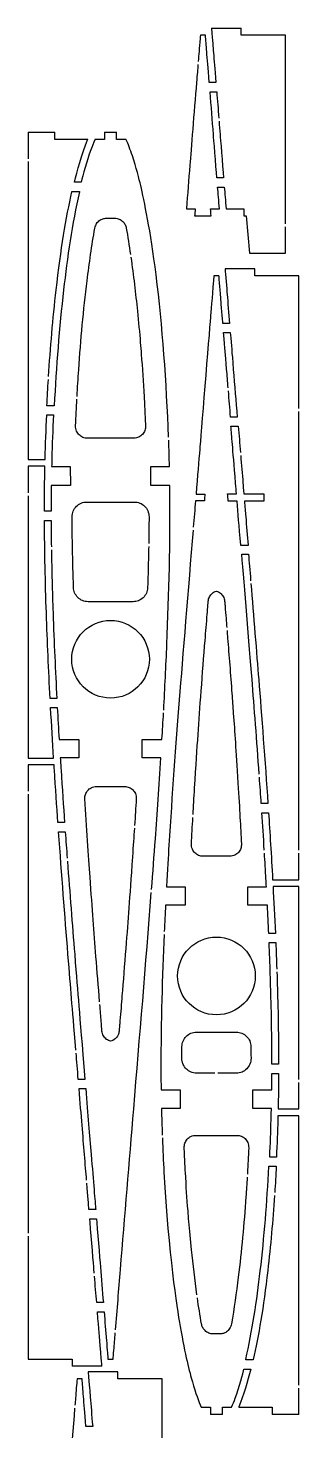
# Model space of a CAD drawing. Header units: millimetres. Extents: x 4 to 96, y -1182 to -9.
# Drawn here: x 3.9 to 96.1, y -485.5 to -9.2 of the extents above; entities that cross this region are included whole.
import ezdxf

# ---------------------------------------------------------------- set-up
doc = ezdxf.new("R2010")
doc.units = ezdxf.units.MM
doc.layers.get('0').update_dxf_attribs({"linetype": 'CONTINUOUS'})

msp = doc.modelspace()

# ---------------------------------------------------------------- linework, layer by layer
for p, q in [((66.32, -9.19), (76.45, -9.19)), ((76.45, -11.57), (76.45, -9.19)), ((64.24, -11.57), (62.53, -11.57)), ((91.45, -11.57), (76.45, -11.57)), ((91.45, -75.66), (91.45, -11.57)), ((67.84, -27.69), (65.57, -27.69)), ((65.82, -30.81), (68.09, -30.81)), ((3.94, -44.54), (13.06, -44.54)), ((3.94, -44.54), (3.94, -53.54)), ((13.06, -47.05), (13.06, -44.54)), ((24.24, -47.05), (13.06, -47.05)), ((29.94, -47.05), (26.7, -47.05)), ((29.94, -44.54), (34.06, -44.54)), ((29.94, -44.54), (29.94, -47.05)), ((34.06, -47.05), (34.06, -44.54)), ((37.3, -47.05), (34.06, -47.05)), ((3.94, -54.54), (3.94, -155.63)), ((22.02, -61.55), (19.7, -61.55)), ((70.42, -60.03), (68.16, -60.03)), ((18.86, -64.69), (21.41, -64.69)), ((68.41, -63.15), (70.67, -63.15)), ((57.77, -70.57), (60.78, -70.57)), ((66, -70.57), (69.01, -70.57)), ((71.27, -70.57), (77.33, -70.57)), ((77.33, -70.57), (77.33, -72.96)), ((30.53, -73.75), (33.47, -73.75)), ((60.59, -72.96), (66.19, -72.96)), ((77.33, -72.96), (78.16, -72.96)), ((78.16, -72.96), (79.2, -85.66)), ((91.45, -85.66), (91.45, -76.66)), ((79.2, -85.66), (91.45, -85.66)), ((68.86, -93.34), (67.14, -93.34)), ((81.06, -90.96), (70.93, -90.96)), ((81.06, -93.34), (81.06, -90.96)), ((96.06, -93.34), (81.06, -93.34)), ((96.06, -138.35), (96.06, -93.34)), ((72.46, -109.46), (70.19, -109.46)), ((70.45, -112.58), (72.72, -112.58)), ((12.85, -137.48), (10.34, -137.48)), ((10.31, -140.56), (12.58, -140.56)), ((75.07, -141.31), (72.8, -141.31)), ((96.06, -288.35), (96.06, -139.35)), ((72.93, -144.31), (75.43, -144.31)), ((39.94, -148.44), (24.06, -148.44)), ((3.94, -155.63), (9.76, -155.63)), ((9.7, -157.95), (3.94, -157.95)), ((3.94, -157.95), (3.94, -166.95)), ((11.97, -158.07), (18.32, -158.07)), ((18.32, -158.07), (18.34, -164.46)), ((45.66, -164.46), (45.68, -158.07)), ((45.68, -158.07), (52.03, -158.07)), ((18.34, -164.46), (11.85, -164.46)), ((52.15, -164.46), (45.66, -164.46)), ((3.94, -167.95), (3.94, -257.06)), ((23.85, -170.1), (40.15, -170.1)), ((63.89, -169.69), (60.88, -169.69)), ((61.06, -167.43), (64.07, -167.43)), ((71.8, -167.31), (74.81, -167.31)), ((75.01, -169.81), (72, -169.81)), ((77.32, -167.31), (84.06, -167.31)), ((84.06, -169.81), (77.52, -169.81)), ((84.06, -167.31), (84.06, -169.81)), ((11.79, -173.16), (9.53, -173.16)), ((9.54, -176.33), (11.8, -176.33)), ((78.76, -184.84), (76.25, -184.84)), ((76.62, -187.84), (78.89, -187.84)), ((39.66, -203.95), (24.34, -203.95)), ((13.73, -236.79), (11.46, -236.79)), ((11.63, -239.91), (13.9, -239.91)), ((14.51, -250.71), (21.25, -250.71)), ((21.25, -250.71), (21.25, -256.94)), ((42.75, -256.94), (42.75, -250.71)), ((42.75, -250.71), (49.49, -250.71)), ((3.94, -257.06), (12.64, -257.06)), ((21.25, -256.94), (14.9, -256.94)), ((49.1, -256.94), (42.75, -256.94)), ((12.78, -259.33), (3.94, -259.33)), ((3.94, -259.33), (3.94, -268.33)), ((27.19, -266.71), (36.81, -266.71)), ((3.94, -269.33), (3.94, -418.33)), ((85.51, -272.48), (83.24, -272.48)), ((83.45, -275.6), (85.72, -275.6)), ((16.37, -278.91), (14.1, -278.91)), ((14.33, -282.03), (16.6, -282.03)), ((72.56, -290.37), (63.44, -290.37)), ((96.06, -298.35), (96.06, -289.35)), ((87.11, -298.35), (96.06, -298.35)), ((51.03, -300.74), (57.38, -300.74)), ((57.38, -300.74), (57.38, -306.97)), ((78.62, -306.97), (78.62, -300.74)), ((78.62, -300.74), (84.97, -300.74)), ((96.06, -300.62), (87.24, -300.62)), ((96.06, -366.15), (96.06, -300.62)), ((57.38, -306.97), (50.69, -306.97)), ((85.31, -306.97), (78.62, -306.97)), ((88.03, -316.55), (85.76, -316.55)), ((85.9, -319.67), (88.17, -319.67)), ((61.22, -350.1), (74.78, -350.1)), ((89.14, -360.92), (86.88, -360.92)), ((23.3, -366.16), (21.03, -366.16)), ((67.5, -364.03), (61.18, -364.03)), ((74.82, -364.03), (68.5, -364.03)), ((86.87, -364.1), (89.14, -364.1)), ((21.29, -369.28), (23.56, -369.28)), ((49.18, -369.64), (55.68, -369.64)), ((55.68, -369.64), (55.66, -376.03)), ((80.34, -376.03), (80.32, -369.64)), ((80.32, -369.64), (86.82, -369.64)), ((96.06, -376.15), (96.06, -367.15)), ((55.66, -376.03), (49.3, -376.03)), ((86.7, -376.03), (80.34, -376.03)), ((88.96, -376.15), (96.06, -376.15)), ((96.06, -378.47), (88.9, -378.47)), ((96.06, -469.95), (96.06, -378.47)), ((60.98, -385.14), (75.02, -385.14)), ((88.38, -392.52), (86.11, -392.52)), ((85.83, -395.6), (88.34, -395.6)), ((26.94, -410.31), (24.67, -410.31)), ((24.93, -413.43), (27.19, -413.43)), ((3.94, -419.33), (3.94, -461.17)), ((29.55, -441.93), (27.28, -441.93)), ((27.54, -445.05), (29.8, -445.05)), ((69.21, -452.56), (66.79, -452.56)), ((3.94, -461.17), (18.94, -461.17)), ((18.94, -461.17), (18.94, -463.55)), ((31.14, -461.17), (32.86, -461.17)), ((80.52, -461.33), (77.97, -461.33)), ((29.07, -463.55), (18.94, -463.55)), ((34.51, -465.44), (24.4, -465.44)), ((34.51, -467.82), (34.51, -465.44)), ((77.34, -464.47), (79.66, -464.47)), ((22.31, -467.82), (20.61, -467.82)), ((49.51, -467.82), (34.51, -467.82)), ((49.51, -516.06), (49.51, -467.82)), ((96.06, -479.95), (96.06, -470.95)), ((62.86, -477.44), (65.94, -477.44)), ((65.94, -477.44), (65.94, -479.95)), ((70.06, -479.95), (65.94, -479.95)), ((70.06, -479.95), (70.06, -477.44)), ((70.06, -477.44), (73.14, -477.44)), ((75.59, -477.44), (86.94, -477.44)), ((86.94, -477.44), (86.94, -479.95)), ((96.06, -479.95), (86.94, -479.95)), ((25.92, -483.94), (23.63, -483.94))]:
    msp.add_line(p, q)
for centre in [(32, -223.49), (68, -331.02)]:
    msp.add_circle(centre, 13.19)
for points, knots in [([(66.32, -9.19), (66.33, -9.21), (66.33, -9.23), (66.33, -9.25), (66.71, -14.08), (66.81, -15.35), (67, -17.63), (67.22, -20.29), (67.42, -22.67), (67.84, -27.69)], [0.044581, 0.044581, 0.044581, 0.044581, 0.051405, 0.051405, 0.051405, 1.578984, 1.578984, 1.578984, 3.367503, 3.367503, 3.367503, 3.367503]), ([(62.53, -11.57), (62.53, -11.58), (62.53, -11.6), (62.53, -11.62), (62.5, -11.95), (62.47, -12.32), (62.44, -12.74), (62.15, -16.32), (62, -18.17), (61.8, -20.54)], [0.2752055, 0.2752055, 0.2752055, 0.2752055, 0.2793959, 0.2793959, 0.2793959, 0.3549019, 0.3549019, 0.3549019, 0.9991823, 0.9991823, 0.9991823, 0.9991823]), ([(65.57, -27.69), (65.12, -22.28), (64.92, -19.86), (64.7, -17.23), (64.52, -15.1), (64.37, -13.19), (64.25, -11.62), (64.25, -11.6), (64.25, -11.58), (64.24, -11.57)], [0.01814, 0.01814, 0.01814, 0.01814, 1.664461, 1.664461, 1.664461, 2.991904, 2.991904, 2.991904, 3.007513, 3.007513, 3.007513, 3.007513]), ([(61.72, -21.53), (61.59, -23.09), (61.44, -24.95), (61.22, -27.62), (60.38, -37.85), (59.39, -50.29), (58.96, -55.76), (58.57, -60.68), (58.17, -65.59), (57.77, -70.51), (57.77, -70.53), (57.77, -70.55), (57.77, -70.57)], [1.086541, 1.086541, 1.086541, 1.086541, 1.480188, 1.480188, 1.480188, 2.986004, 2.986004, 2.986004, 4.338581, 4.338581, 4.338581, 4.34453, 4.34453, 4.34453, 4.34453]), ([(68.16, -60.03), (67.83, -55.95), (67.06, -46.31), (66.99, -45.34), (66.6, -40.49), (66.22, -35.65), (65.82, -30.81)], [0.036726, 0.036726, 0.036726, 0.036726, 1.147727, 1.147727, 1.147727, 6.681257, 6.681257, 6.681257, 6.681257]), ([(68.89, -40.77), (69.01, -42.24), (69.13, -43.76), (69.25, -45.35), (69.33, -46.33), (70.08, -55.71), (70.42, -60.03)], [1.0263051, 1.0263051, 1.0263051, 1.0263051, 1.4275816, 1.4275816, 1.4275816, 1.6734334, 1.6734334, 1.6734334, 1.6734334]), ([(19.7, -61.55), (20.6, -57.87), (22.19, -52), (24.2, -47.13), (24.22, -47.1), (24.23, -47.08), (24.24, -47.05)], [0.010472, 0.010472, 0.010472, 0.010472, 1.133527, 1.133527, 1.133527, 1.139907, 1.139907, 1.139907, 1.139907]), ([(26.7, -47.05), (26.7, -47.06), (26.69, -47.07), (26.69, -47.08), (26.17, -48.23), (25.71, -49.4), (25.28, -50.57), (23.87, -54.37), (22.64, -59.07), (22.02, -61.55)], [0.333573, 0.333573, 0.333573, 0.333573, 0.337432, 0.337432, 0.337432, 0.712121, 0.712121, 0.712121, 1.927959, 1.927959, 1.927959, 1.927959]), ([(51.72, -148.07), (51.03, -129.7), (49.63, -110.04), (47.48, -93.01), (45.56, -77.78), (43.47, -67.82), (42.25, -62.69), (41.72, -60.45), (40.7, -56.46), (39.43, -52.6), (38.69, -50.35), (37.98, -48.54), (37.31, -47.08), (37.31, -47.07), (37.3, -47.06), (37.3, -47.05)], [21.424489, 21.424489, 21.424489, 21.424489, 24.817825, 24.817825, 24.817825, 27.851089, 27.851089, 27.851089, 29.175195, 29.175195, 29.175195, 29.945791, 29.945791, 29.945791, 29.952007, 29.952007, 29.952007, 29.952007]), ([(10.92, -127.5), (11.55, -117.81), (12.39, -107.94), (13.51, -98.12), (15.1, -84.17), (16.88, -73.64), (18.85, -64.74), (18.85, -64.72), (18.85, -64.71), (18.86, -64.69)], [1.009984, 1.009984, 1.009984, 1.009984, 3.869784, 3.869784, 3.869784, 7.931983, 7.931983, 7.931983, 7.939142, 7.939142, 7.939142, 7.939142]), ([(21.41, -64.69), (21.4, -64.72), (21.4, -64.74), (21.39, -64.76), (18.98, -75.6), (17.27, -87.22), (16.03, -98.06), (14.58, -110.74), (13.53, -124.33), (12.85, -137.43), (12.85, -137.44), (12.85, -137.46), (12.85, -137.48)], [-0.005286, -0.005286, -0.005286, -0.005286, 0.002197, 0.002197, 0.002197, 3.33219, 3.33219, 3.33219, 7.227173, 7.227173, 7.227173, 7.232818, 7.232818, 7.232818, 7.232818]), ([(69.01, -70.57), (69.01, -70.55), (69, -70.53), (69, -70.51), (68.79, -67.84), (68.58, -65.25), (68.41, -63.15)], [0.3301138, 0.3301138, 0.3301138, 0.3301138, 0.3311435, 0.3311435, 0.3311435, 0.4584243, 0.4584243, 0.4584243, 0.4584243]), ([(70.67, -63.15), (70.84, -65.22), (71.05, -67.82), (71.27, -70.52), (71.27, -70.54), (71.27, -70.56), (71.27, -70.57)], [0.1322326, 0.1322326, 0.1322326, 0.1322326, 0.6741197, 0.6741197, 0.6741197, 0.6778145, 0.6778145, 0.6778145, 0.6778145]), ([(60.78, -70.57), (60.71, -71.41), (60.65, -72.18), (60.6, -72.83), (60.59, -72.85), (60.59, -72.87), (60.59, -72.89), (60.59, -72.91), (60.59, -72.93), (60.59, -72.96)], [0.8986334, 0.8986334, 0.8986334, 0.8986334, 1.1232388, 1.1232388, 1.1232388, 1.1302532, 1.1302532, 1.1302532, 1.1377031, 1.1377031, 1.1377031, 1.1377031]), ([(66.19, -72.96), (66.19, -72.93), (66.19, -72.91), (66.19, -72.89), (66.18, -72.87), (66.18, -72.85), (66.18, -72.83), (66.13, -72.18), (66.07, -71.41), (66, -70.57)], [1.1070936, 1.1070936, 1.1070936, 1.1070936, 1.1116361, 1.1116361, 1.1116361, 1.115913, 1.115913, 1.115913, 1.252863, 1.252863, 1.252863, 1.252863]), ([(26.66, -77.13), (26.76, -76.58), (26.96, -76.06), (27.26, -75.59), (27.54, -75.13), (27.92, -74.74), (28.36, -74.44), (28.67, -74.22), (29.02, -74.04), (29.4, -73.93), (29.76, -73.81), (30.15, -73.75), (30.53, -73.75)], [0, 0, 0, 0, 0.1696435, 0.1696435, 0.1696435, 0.3326505, 0.3326505, 0.3326505, 0.4512866, 0.4512866, 0.4512866, 0.5690993, 0.5690993, 0.5690993, 0.5690993]), ([(33.47, -73.75), (33.96, -73.75), (34.44, -73.85), (34.9, -74.03), (35.36, -74.22), (35.79, -74.5), (36.15, -74.85), (36.46, -75.15), (36.72, -75.51), (36.92, -75.89), (37.12, -76.28), (37.26, -76.7), (37.34, -77.13)], [0, 0, 0, 0, 0.149589, 0.149589, 0.149589, 0.3026023, 0.3026023, 0.3026023, 0.4346368, 0.4346368, 0.4346368, 0.5681653, 0.5681653, 0.5681653, 0.5681653]), ([(20.61, -134.23), (20.78, -131.21), (20.96, -128.27), (21.17, -125.22), (21.88, -114.98), (22.8, -104.89), (24.03, -94.98), (24.76, -89.08), (25.63, -83.01), (26.66, -77.13)], [1.539853, 1.539853, 1.539853, 1.539853, 2.573639, 2.573639, 2.573639, 6.038333, 6.038333, 6.038333, 8.098201, 8.098201, 8.098201, 8.098201]), ([(38.91, -87.01), (39.78, -93.12), (40.52, -99.31), (41.13, -105.3), (41.5, -108.89), (41.85, -112.69), (42.12, -115.99), (42.24, -117.34), (42.34, -118.64), (42.44, -119.96), (42.8, -124.63), (43.12, -129.27), (43.4, -134.37), (43.52, -136.42), (43.64, -138.81), (43.75, -141.19), (43.8, -142.19), (43.84, -143.21), (43.88, -144.21)], [1.316529, 1.316529, 1.316529, 1.316529, 3.094838, 3.094838, 3.094838, 4.159263, 4.159263, 4.159263, 4.594308, 4.594308, 4.594308, 6.130037, 6.130037, 6.130037, 6.749042, 6.749042, 6.749042, 7.008998, 7.008998, 7.008998, 7.008998]), ([(67.14, -93.34), (67.14, -93.36), (67.14, -93.38), (67.13, -93.4), (67.08, -94.02), (67.02, -94.77), (66.94, -95.83), (66.64, -99.41), (66.05, -106.62), (65.98, -107.39), (65.5, -113.18), (62.56, -149.16), (62.32, -152.14), (62, -156.06), (61.57, -161.32), (61.07, -167.37), (61.07, -167.39), (61.06, -167.41), (61.06, -167.43)], [0.351444, 0.351444, 0.351444, 0.351444, 0.357981, 0.357981, 0.357981, 0.579312, 0.579312, 0.579312, 1.326927, 1.326927, 1.326927, 6.948461, 6.948461, 6.948461, 14.334254, 14.334254, 14.334254, 14.360675, 14.360675, 14.360675, 14.360675]), ([(70.19, -109.46), (70.04, -107.62), (69.93, -106.38), (69.77, -104.46), (69.32, -99.02), (69.13, -96.67), (68.87, -93.4), (68.86, -93.38), (68.86, -93.36), (68.86, -93.34)], [0.037518, 0.037518, 0.037518, 0.037518, 0.619207, 0.619207, 0.619207, 2.269477, 2.269477, 2.269477, 2.27876, 2.27876, 2.27876, 2.27876]), ([(70.93, -90.96), (70.94, -90.98), (70.94, -91.01), (70.94, -91.03), (71.07, -92.66), (71.49, -97.75), (71.64, -99.65), (71.86, -102.24), (72.19, -106.23), (72.46, -109.46)], [0.0129512, 0.0129512, 0.0129512, 0.0129512, 0.0140524, 0.0140524, 0.0140524, 0.0972361, 0.0972361, 0.0972361, 0.2104295, 0.2104295, 0.2104295, 0.2104295]), ([(71.99, -131.35), (71.82, -129.25), (71.64, -127.15), (71.47, -125.05), (70.99, -119.16), (70.98, -118.95), (70.45, -112.58)], [1.089913, 1.089913, 1.089913, 1.089913, 1.721409, 1.721409, 1.721409, 3.494067, 3.494067, 3.494067, 3.494067]), ([(72.72, -112.58), (73.16, -117.92), (73.18, -118.21), (73.74, -125.11), (74.19, -130.51), (74.63, -135.91), (75.07, -141.31)], [0.030292, 0.030292, 0.030292, 0.030292, 1.69477, 1.69477, 1.69477, 2.999859, 2.999859, 2.999859, 2.999859]), ([(10.34, -137.48), (10.34, -137.46), (10.34, -137.44), (10.35, -137.42), (10.5, -134.47), (10.67, -131.49), (10.86, -128.5)], [0.0196502, 0.0196502, 0.0196502, 0.0196502, 0.0259617, 0.0259617, 0.0259617, 0.911688, 0.911688, 0.911688, 0.911688]), ([(9.76, -155.63), (9.76, -155.61), (9.76, -155.59), (9.76, -155.57), (9.77, -155.45), (9.77, -155.33), (9.77, -155.21), (9.9, -150.77), (10.08, -145.55), (10.31, -140.56)], [1.895228, 1.895228, 1.895228, 1.895228, 1.900975, 1.900975, 1.900975, 1.935951, 1.935951, 1.935951, 3.240968, 3.240968, 3.240968, 3.240968]), ([(12.58, -140.56), (12.34, -145.59), (12.17, -150.75), (12.04, -155.17), (12.04, -155.31), (12.04, -155.44), (12.03, -155.57)], [0.031518, 0.031518, 0.031518, 0.031518, 1.539501, 1.539501, 1.539501, 1.584075, 1.584075, 1.584075, 1.584075]), ([(24.06, -148.44), (23.56, -148.44), (23.07, -148.35), (22.6, -148.16), (22.13, -147.96), (21.7, -147.68), (21.34, -147.32), (20.96, -146.96), (20.67, -146.52), (20.46, -146.04), (20.33, -145.76), (20.24, -145.46), (20.18, -145.15), (20.12, -144.84), (20.1, -144.53), (20.12, -144.21)], [0, 0, 0, 0, 0.1525614, 0.1525614, 0.1525614, 0.3075051, 0.3075051, 0.3075051, 0.4667403, 0.4667403, 0.4667403, 0.5618042, 0.5618042, 0.5618042, 0.6570188, 0.6570188, 0.6570188, 0.6570188]), ([(43.88, -144.21), (43.91, -144.75), (43.82, -145.29), (43.64, -145.8), (43.46, -146.3), (43.18, -146.77), (42.82, -147.16), (42.47, -147.55), (42.04, -147.86), (41.57, -148.08), (41.32, -148.2), (41.05, -148.29), (40.77, -148.35), (40.5, -148.41), (40.22, -148.44), (39.94, -148.44)], [0, 0, 0, 0, 0.1643852, 0.1643852, 0.1643852, 0.3272168, 0.3272168, 0.3272168, 0.4858957, 0.4858957, 0.4858957, 0.571893, 0.571893, 0.571893, 0.6576603, 0.6576603, 0.6576603, 0.6576603]), ([(74.81, -167.31), (74.71, -166.2), (74.62, -165.02), (74.51, -163.71), (73.46, -150.91), (73.21, -147.82), (72.93, -144.38), (72.93, -144.36), (72.93, -144.34), (72.93, -144.31)], [2.765799, 2.765799, 2.765799, 2.765799, 3.31059, 3.31059, 3.31059, 8.66678, 8.66678, 8.66678, 8.700479, 8.700479, 8.700479, 8.700479]), ([(75.43, -144.31), (75.44, -144.33), (75.44, -144.35), (75.44, -144.37), (75.68, -147.34), (75.92, -150.31), (76.17, -153.28)], [0.0550237, 0.0550237, 0.0550237, 0.0550237, 0.0605544, 0.0605544, 0.0605544, 0.9550241, 0.9550241, 0.9550241, 0.9550241]), ([(52.03, -158.07), (52.03, -158.05), (52.03, -158.03), (52.03, -158.01), (51.96, -155.08), (51.87, -152.09), (51.76, -149.07)], [20.7997148, 20.7997148, 20.7997148, 20.7997148, 20.8036252, 20.8036252, 20.8036252, 21.3628989, 21.3628989, 21.3628989, 21.3628989]), ([(12.03, -155.57), (12.01, -156.4), (11.99, -157.21), (11.97, -158.01), (11.97, -158.03), (11.97, -158.05), (11.97, -158.07)], [1.5840751, 1.5840751, 1.5840751, 1.5840751, 1.8697206, 1.8697206, 1.8697206, 1.877065, 1.877065, 1.877065, 1.877065]), ([(76.25, -154.28), (76.5, -157.42), (76.76, -160.57), (77.02, -163.71), (77.07, -164.34), (77.18, -165.68), (77.32, -167.31)], [1.055024, 1.055024, 1.055024, 1.055024, 2.001265, 2.001265, 2.001265, 2.189623, 2.189623, 2.189623, 2.189623]), ([(9.53, -173.16), (9.53, -167.88), (9.58, -163.22), (9.7, -158.01), (9.7, -157.99), (9.7, -157.97), (9.7, -157.95)], [0.057035, 0.057035, 0.057035, 0.057035, 1.65591, 1.65591, 1.65591, 1.66219, 1.66219, 1.66219, 1.66219]), ([(11.85, -164.46), (11.85, -164.48), (11.85, -164.5), (11.85, -164.52), (11.81, -167.35), (11.79, -170.14), (11.79, -173.16)], [2.67235, 2.67235, 2.67235, 2.67235, 2.679908, 2.679908, 2.679908, 3.763793, 3.763793, 3.763793, 3.763793]), ([(50.06, -240.73), (50.47, -233.28), (50.84, -225.79), (51.15, -218.42), (51.88, -201.06), (52.33, -183.38), (52.18, -167.15), (52.17, -166.28), (52.16, -165.4), (52.15, -164.52), (52.15, -164.5), (52.15, -164.48), (52.15, -164.46)], [15.581577, 15.581577, 15.581577, 15.581577, 16.960973, 16.960973, 16.960973, 20.208677, 20.208677, 20.208677, 20.383034, 20.383034, 20.383034, 20.386923, 20.386923, 20.386923, 20.386923]), ([(18.92, -175.17), (18.92, -174.5), (19.05, -173.83), (19.3, -173.2), (19.55, -172.59), (19.92, -172.03), (20.38, -171.56), (20.84, -171.1), (21.38, -170.73), (21.97, -170.48), (22.57, -170.23), (23.2, -170.1), (23.85, -170.1)], [0, 0, 0, 0, 0.2047768, 0.2047768, 0.2047768, 0.4062705, 0.4062705, 0.4062705, 0.6024256, 0.6024256, 0.6024256, 0.7983617, 0.7983617, 0.7983617, 0.7983617]), ([(40.15, -170.1), (40.78, -170.1), (41.4, -170.22), (41.98, -170.46), (42.57, -170.7), (43.1, -171.06), (43.56, -171.5), (44.02, -171.95), (44.39, -172.5), (44.65, -173.09), (44.79, -173.42), (44.9, -173.76), (44.97, -174.11), (45.04, -174.46), (45.08, -174.82), (45.08, -175.17)], [0, 0, 0, 0, 0.190783, 0.190783, 0.190783, 0.3834233, 0.3834233, 0.3834233, 0.5807783, 0.5807783, 0.5807783, 0.6887722, 0.6887722, 0.6887722, 0.7970445, 0.7970445, 0.7970445, 0.7970445]), ([(60.88, -169.69), (60.88, -169.71), (60.87, -169.73), (60.87, -169.75), (60.64, -172.59), (60.39, -175.58), (60.14, -178.66)], [15.265976, 15.265976, 15.265976, 15.265976, 15.287688, 15.287688, 15.287688, 18.644919, 18.644919, 18.644919, 18.644919]), ([(72, -169.81), (72, -169.8), (72, -169.78), (72, -169.76), (71.93, -168.98), (71.87, -168.19), (71.8, -167.38), (71.8, -167.36), (71.8, -167.33), (71.8, -167.31)], [8.60247634, 8.60247634, 8.60247634, 8.60247634, 8.60422904, 8.60422904, 8.60422904, 8.67824646, 8.67824646, 8.67824646, 8.68021795, 8.68021795, 8.68021795, 8.68021795]), ([(76.25, -184.84), (76.25, -184.82), (76.25, -184.81), (76.25, -184.79), (75.68, -177.86), (75.36, -174.04), (75.01, -169.81)], [0.130483, 0.130483, 0.130483, 0.130483, 0.136326, 0.136326, 0.136326, 2.343027, 2.343027, 2.343027, 2.343027]), ([(77.52, -169.81), (77.67, -171.62), (77.83, -173.5), (77.95, -175.05), (78.22, -178.29), (78.49, -181.53), (78.76, -184.78), (78.76, -184.8), (78.76, -184.82), (78.76, -184.84)], [2.2799903, 2.2799903, 2.2799903, 2.2799903, 2.4674336, 2.4674336, 2.4674336, 2.8606644, 2.8606644, 2.8606644, 2.8632889, 2.8632889, 2.8632889, 2.8632889]), ([(19.4, -199.17), (19.25, -194.67), (19.14, -190.19), (19.05, -185.76), (19.03, -184.61), (19.01, -183.45), (19, -182.3), (18.99, -182.19), (18.99, -182.1), (18.99, -181.98), (18.96, -179.96), (18.94, -177.93), (18.93, -175.91), (18.92, -175.67), (18.92, -175.42), (18.92, -175.17)], [0.461599, 0.461599, 0.461599, 0.461599, 1.721778, 1.721778, 1.721778, 2.048691, 2.048691, 2.048691, 2.08172, 2.08172, 2.08172, 2.655472, 2.655472, 2.655472, 2.725123, 2.725123, 2.725123, 2.725123]), ([(45.08, -175.17), (45.07, -176.58), (45.06, -178), (45.04, -179.4), (45.04, -180.06), (45.03, -180.69), (45.02, -181.24), (45.01, -182.28), (44.99, -183.25), (44.98, -184.17)], [0.4990255, 0.4990255, 0.4990255, 0.4990255, 0.901122, 0.901122, 0.901122, 1.089297, 1.089297, 1.089297, 1.4525993, 1.4525993, 1.4525993, 1.4525993]), ([(11.46, -236.79), (10.95, -227.21), (10.52, -217.63), (10.18, -207.75), (9.82, -197.35), (9.58, -186.9), (9.54, -176.33)], [0.277513, 0.277513, 0.277513, 0.277513, 3.160094, 3.160094, 3.160094, 6.194015, 6.194015, 6.194015, 6.194015]), ([(60.06, -179.66), (58.42, -199.43), (56.47, -222.98), (55.36, -237.23), (54.18, -252.29), (52.9, -269.53), (51.84, -286.62), (51.61, -290.38), (51.33, -295.16), (51.03, -300.67), (51.03, -300.69), (51.03, -300.71), (51.03, -300.74)], [19.004958, 19.004958, 19.004958, 19.004958, 40.359362, 40.359362, 40.359362, 62.90902, 62.90902, 62.90902, 67.875262, 67.875262, 67.875262, 67.894273, 67.894273, 67.894273, 67.894273]), ([(44.96, -185.17), (44.91, -187.76), (44.86, -189.99), (44.79, -192.53), (44.74, -194.42), (44.69, -196.32), (44.63, -198.22), (44.62, -198.54), (44.61, -198.85), (44.6, -199.17)], [1.586941, 1.586941, 1.586941, 1.586941, 2.647652, 2.647652, 2.647652, 3.440655, 3.440655, 3.440655, 3.572682, 3.572682, 3.572682, 3.572682]), ([(11.9, -186.33), (12.01, -193.38), (12.19, -200.37), (12.44, -207.75), (12.79, -217.93), (13.24, -227.51), (13.73, -236.79)], [1.070874, 1.070874, 1.070874, 1.070874, 3.233611, 3.233611, 3.233611, 6.218241, 6.218241, 6.218241, 6.218241]), ([(82.54, -262.51), (81.74, -251.29), (80.84, -239.62), (80.1, -230.34), (79.15, -218.46), (77.48, -198.19), (76.62, -187.84)], [1.20733, 1.20733, 1.20733, 1.20733, 4.344408, 4.344408, 4.344408, 8.358091, 8.358091, 8.358091, 8.358091]), ([(24.34, -203.95), (23.7, -203.95), (23.06, -203.82), (22.46, -203.58), (21.87, -203.33), (21.33, -202.98), (20.87, -202.52), (20.41, -202.07), (20.05, -201.53), (19.79, -200.94), (19.55, -200.38), (19.42, -199.78), (19.4, -199.17)], [0, 0, 0, 0, 0.1953365, 0.1953365, 0.1953365, 0.3906788, 0.3906788, 0.3906788, 0.5860185, 0.5860185, 0.5860185, 0.7714784, 0.7714784, 0.7714784, 0.7714784]), ([(44.6, -199.17), (44.58, -199.81), (44.43, -200.44), (44.17, -201.03), (43.9, -201.62), (43.53, -202.15), (43.06, -202.59), (42.6, -203.03), (42.05, -203.38), (41.45, -203.61), (40.88, -203.83), (40.27, -203.95), (39.66, -203.95)], [0, 0, 0, 0, 0.1953224, 0.1953224, 0.1953224, 0.3906565, 0.3906565, 0.3906565, 0.5859985, 0.5859985, 0.5859985, 0.7714776, 0.7714776, 0.7714776, 0.7714776]), ([(79.71, -197.81), (80.57, -208.26), (81.68, -221.77), (82.37, -230.34), (83.32, -242.25), (84.55, -258.4), (85.51, -272.48)], [0.819929, 0.819929, 0.819929, 0.819929, 2.777743, 2.777743, 2.777743, 5.498241, 5.498241, 5.498241, 5.498241]), ([(60.05, -276.24), (60.21, -273.52), (60.38, -270.6), (60.59, -267.24), (61.54, -251.62), (61.98, -245.41), (62.81, -234.26), (63.25, -228.43), (63.72, -222.35), (64.14, -217.08), (64.38, -214.11), (64.61, -211.24), (64.86, -208.14), (64.92, -207.41), (64.98, -206.68), (65.04, -205.96), (65.08, -205.47), (65.15, -204.59), (65.22, -203.78)], [1.505956, 1.505956, 1.505956, 1.505956, 2.335977, 2.335977, 2.335977, 6.187379, 6.187379, 6.187379, 8.203694, 8.203694, 8.203694, 9.340886, 9.340886, 9.340886, 9.60644, 9.60644, 9.60644, 9.786782, 9.786782, 9.786782, 9.786782]), ([(65.22, -203.78), (65.26, -203.27), (65.4, -202.77), (65.63, -202.31), (65.86, -201.86), (66.18, -201.45), (66.57, -201.11), (66.78, -200.93), (67.01, -200.77), (67.25, -200.64), (67.49, -200.51), (67.74, -200.41), (68, -200.33)], [0, 0, 0, 0, 0.1562767, 0.1562767, 0.1562767, 0.3125492, 0.3125492, 0.3125492, 0.3968284, 0.3968284, 0.3968284, 0.4792897, 0.4792897, 0.4792897, 0.4792897]), ([(68, -200.33), (68.49, -200.48), (68.94, -200.72), (69.33, -201.03), (69.73, -201.36), (70.06, -201.75), (70.31, -202.2), (70.44, -202.45), (70.55, -202.7), (70.63, -202.97), (70.71, -203.23), (70.76, -203.5), (70.78, -203.78)], [0.0018169, 0.0018169, 0.0018169, 0.0018169, 0.1562543, 0.1562543, 0.1562543, 0.3125199, 0.3125199, 0.3125199, 0.3968123, 0.3968123, 0.3968123, 0.4811056, 0.4811056, 0.4811056, 0.4811056]), ([(70.78, -203.78), (70.82, -204.28), (70.87, -204.77), (70.91, -205.27), (71.18, -208.64), (71.35, -210.71), (71.51, -212.75)], [0.36682, 0.36682, 0.36682, 0.36682, 0.525539, 0.525539, 0.525539, 1.59309, 1.59309, 1.59309, 1.59309]), ([(71.59, -213.75), (71.66, -214.56), (71.72, -215.4), (71.8, -216.34), (72.26, -222.06), (72.78, -228.71), (73.25, -235.11), (73.42, -237.36), (73.59, -239.66), (73.74, -241.85), (74.22, -248.48), (74.6, -253.83), (75.31, -265.5), (75.9, -275.1), (76.18, -280.07), (76.5, -286.22)], [1.765973, 1.765973, 1.765973, 1.765973, 2.183597, 2.183597, 2.183597, 4.71939, 4.71939, 4.71939, 5.607481, 5.607481, 5.607481, 8.294806, 8.294806, 8.294806, 10.50741, 10.50741, 10.50741, 10.50741]), ([(12.64, -257.06), (12.64, -257.04), (12.63, -257.02), (12.63, -257), (12.29, -251.51), (11.95, -245.82), (11.63, -239.91)], [2.096219, 2.096219, 2.096219, 2.096219, 2.101474, 2.101474, 2.101474, 3.459381, 3.459381, 3.459381, 3.459381]), ([(13.9, -239.91), (14.1, -243.58), (14.3, -247.14), (14.51, -250.65), (14.51, -250.67), (14.51, -250.69), (14.51, -250.71)], [0.28353, 0.28353, 0.28353, 0.28353, 1.401396, 1.401396, 1.401396, 1.407383, 1.407383, 1.407383, 1.407383]), ([(49.49, -250.71), (49.49, -250.69), (49.49, -250.67), (49.49, -250.65), (49.67, -247.69), (49.84, -244.71), (50.01, -241.72)], [14.9625005, 14.9625005, 14.9625005, 14.9625005, 14.9660176, 14.9660176, 14.9660176, 15.5198973, 15.5198973, 15.5198973, 15.5198973]), ([(14.9, -256.94), (14.9, -256.96), (14.9, -256.99), (14.9, -257.01), (14.95, -257.8), (15, -258.6), (15.05, -259.39)], [2.0739606, 2.0739606, 2.0739606, 2.0739606, 2.0808156, 2.0808156, 2.0808156, 2.337308, 2.337308, 2.337308, 2.337308]), ([(45.94, -301.71), (46.38, -295.95), (46.81, -290.2), (47.23, -284.44), (47.86, -275.81), (48.5, -266.55), (49.1, -257.01), (49.1, -256.99), (49.1, -256.96), (49.1, -256.94)], [11.560226, 11.560226, 11.560226, 11.560226, 12.763737, 12.763737, 12.763737, 14.5678, 14.5678, 14.5678, 14.571818, 14.571818, 14.571818, 14.571818]), ([(14.1, -278.91), (13.72, -273.48), (13.29, -267.23), (12.89, -261), (12.85, -260.46), (12.82, -259.92), (12.78, -259.38), (12.78, -259.36), (12.78, -259.34), (12.78, -259.33)], [0.202474, 0.202474, 0.202474, 0.202474, 1.768649, 1.768649, 1.768649, 1.904071, 1.904071, 1.904071, 1.908749, 1.908749, 1.908749, 1.908749]), ([(15.05, -259.39), (15.09, -259.93), (15.12, -260.47), (15.16, -261.01), (15.56, -267.3), (15.99, -273.51), (16.37, -278.91)], [2.337308, 2.337308, 2.337308, 2.337308, 2.511762, 2.511762, 2.511762, 4.546493, 4.546493, 4.546493, 4.546493]), ([(23.25, -270.9), (23.22, -270.39), (23.29, -269.87), (23.46, -269.39), (23.62, -268.9), (23.88, -268.45), (24.22, -268.06), (24.55, -267.68), (24.96, -267.36), (25.42, -267.13), (25.69, -266.99), (25.98, -266.89), (26.28, -266.82), (26.58, -266.75), (26.88, -266.71), (27.19, -266.71)], [0, 0, 0, 0, 0.1563788, 0.1563788, 0.1563788, 0.3127448, 0.3127448, 0.3127448, 0.4690545, 0.4690545, 0.4690545, 0.5621177, 0.5621177, 0.5621177, 0.6551757, 0.6551757, 0.6551757, 0.6551757]), ([(36.81, -266.71), (37.33, -266.71), (37.83, -266.81), (38.31, -267.01), (38.78, -267.2), (39.22, -267.49), (39.58, -267.85), (39.95, -268.21), (40.24, -268.63), (40.44, -269.11), (40.56, -269.39), (40.64, -269.68), (40.7, -269.98), (40.75, -270.29), (40.77, -270.59), (40.75, -270.9)], [0, 0, 0, 0, 0.1562025, 0.1562025, 0.1562025, 0.3124496, 0.3124496, 0.3124496, 0.4687651, 0.4687651, 0.4687651, 0.5619648, 0.5619648, 0.5619648, 0.6551661, 0.6551661, 0.6551661, 0.6551661]), ([(28.27, -339.75), (27.86, -334.67), (27.43, -329.38), (27.04, -324.42), (26.37, -315.89), (25.83, -308.74), (25.03, -297.42), (24.55, -290.56), (23.84, -280.28), (23.25, -270.9)], [1.130562, 1.130562, 1.130562, 1.130562, 2.184688, 2.184688, 2.184688, 3.998652, 3.998652, 3.998652, 5.096444, 5.096444, 5.096444, 5.096444]), ([(85.72, -275.6), (86.15, -282.05), (86.66, -290.21), (87.11, -298.3), (87.11, -298.31), (87.11, -298.33), (87.11, -298.35)], [0.176909, 0.176909, 0.176909, 0.176909, 2.010662, 2.010662, 2.010662, 2.014946, 2.014946, 2.014946, 2.014946]), ([(40.1, -280.88), (39.91, -283.72), (39.7, -286.83), (39.45, -290.53), (38.4, -305.71), (37.99, -311.14), (37.17, -321.65), (36.75, -327.12), (36.28, -332.96), (35.89, -337.75), (35.66, -340.57), (35.45, -343.17), (35.2, -346.23), (35.17, -346.58), (35.14, -346.92), (35.11, -347.27), (35.06, -347.88), (35.05, -348.07), (34.97, -348.98), (34.95, -349.24), (34.93, -349.48), (34.91, -349.71)], [1.538002, 1.538002, 1.538002, 1.538002, 2.420761, 2.420761, 2.420761, 6.042654, 6.042654, 6.042654, 7.930984, 7.930984, 7.930984, 9.043548, 9.043548, 9.043548, 9.168482, 9.168482, 9.168482, 9.390871, 9.390871, 9.390871, 9.454445, 9.454445, 9.454445, 9.454445]), ([(20.2, -356.2), (18.84, -339.82), (18.58, -336.71), (17.53, -323.67), (16.46, -310.41), (15.39, -296.82), (14.33, -282.03)], [1.290751, 1.290751, 1.290751, 1.290751, 8.010346, 8.010346, 8.010346, 14.842929, 14.842929, 14.842929, 14.842929]), ([(63.44, -290.37), (62.92, -290.37), (62.42, -290.27), (61.94, -290.08), (61.47, -289.88), (61.03, -289.59), (60.67, -289.23), (60.3, -288.87), (60.01, -288.45), (59.81, -287.97), (59.69, -287.7), (59.61, -287.41), (59.56, -287.12), (59.5, -286.82), (59.49, -286.52), (59.5, -286.22)], [0, 0, 0, 0, 0.1562024, 0.1562024, 0.1562024, 0.3124494, 0.3124494, 0.3124494, 0.4687647, 0.4687647, 0.4687647, 0.5598569, 0.5598569, 0.5598569, 0.6509507, 0.6509507, 0.6509507, 0.6509507]), ([(76.5, -286.22), (76.52, -286.74), (76.45, -287.25), (76.28, -287.73), (76.11, -288.22), (75.85, -288.66), (75.51, -289.05), (75.17, -289.43), (74.75, -289.75), (74.29, -289.97), (74.02, -290.1), (73.74, -290.2), (73.45, -290.27), (73.16, -290.34), (72.86, -290.37), (72.56, -290.37)], [0, 0, 0, 0, 0.1563791, 0.1563791, 0.1563791, 0.3127439, 0.3127439, 0.3127439, 0.4690515, 0.4690515, 0.4690515, 0.5600084, 0.5600084, 0.5600084, 0.6509603, 0.6509603, 0.6509603, 0.6509603]), ([(17.33, -292.01), (18.15, -303.01), (18.98, -313.47), (19.8, -323.67), (21.04, -339), (21.23, -341.24), (23.3, -366.16)], [1.232745, 1.232745, 1.232745, 1.232745, 4.672997, 4.672997, 4.672997, 9.847896, 9.847896, 9.847896, 9.847896]), ([(84.97, -300.74), (84.97, -300.71), (84.97, -300.69), (84.97, -300.67), (84.93, -299.98), (84.9, -299.31), (84.86, -298.65), (84.85, -298.53), (84.85, -298.41), (84.84, -298.29)], [2.0208763, 2.0208763, 2.0208763, 2.0208763, 2.0282437, 2.0282437, 2.0282437, 2.2693384, 2.2693384, 2.2693384, 2.3132154, 2.3132154, 2.3132154, 2.3132154]), ([(33.69, -451.2), (34.25, -444.37), (34.82, -437.55), (35.38, -430.72), (36.87, -412.53), (38.37, -394.34), (39.88, -376.15), (41.9, -351.67), (43.98, -327.2), (45.86, -302.7)], [1.133856, 1.133856, 1.133856, 1.133856, 2.562872, 2.562872, 2.562872, 6.368202, 6.368202, 6.368202, 11.490717, 11.490717, 11.490717, 11.490717]), ([(87.24, -300.62), (87.24, -300.64), (87.24, -300.66), (87.24, -300.68), (87.5, -305.38), (87.78, -310.95), (88.03, -316.55)], [2.181525, 2.181525, 2.181525, 2.181525, 2.186025, 2.186025, 2.186025, 3.18905, 3.18905, 3.18905, 3.18905]), ([(50.69, -306.97), (50.69, -306.99), (50.69, -307.01), (50.69, -307.03), (50.54, -309.87), (50.4, -312.86), (50.26, -315.96)], [69.685153, 69.685153, 69.685153, 69.685153, 69.700847, 69.700847, 69.700847, 72.057874, 72.057874, 72.057874, 72.057874]), ([(85.76, -316.55), (85.62, -313.31), (85.47, -310.09), (85.31, -307.03), (85.31, -307.01), (85.31, -306.99), (85.31, -306.97)], [0.3526319, 0.3526319, 0.3526319, 0.3526319, 1.3262212, 1.3262212, 1.3262212, 1.3322429, 1.3322429, 1.3322429, 1.3322429]), ([(50.21, -316.96), (49.6, -330.88), (49.11, -346.9), (49.12, -362.21), (49.13, -364.67), (49.14, -367.13), (49.18, -369.58), (49.18, -369.6), (49.18, -369.62), (49.18, -369.64)], [72.310462, 72.310462, 72.310462, 72.310462, 82.836174, 82.836174, 82.836174, 84.531547, 84.531547, 84.531547, 84.545214, 84.545214, 84.545214, 84.545214]), ([(86.88, -360.92), (86.87, -354.36), (86.77, -347.84), (86.61, -341.12), (86.44, -333.84), (86.2, -326.79), (85.9, -319.67)], [0.070169, 0.070169, 0.070169, 0.070169, 2.039623, 2.039623, 2.039623, 4.175853, 4.175853, 4.175853, 4.175853]), ([(88.55, -329.66), (88.67, -333.41), (88.79, -337.23), (88.88, -341.13), (89.04, -348.03), (89.14, -354.4), (89.14, -360.92)], [1.222045, 1.222045, 1.222045, 1.222045, 2.305473, 2.305473, 2.305473, 4.22201, 4.22201, 4.22201, 4.22201]), ([(29.09, -349.71), (29.07, -349.46), (29.04, -349.19), (29.02, -348.9), (28.9, -347.48), (28.74, -345.56), (28.6, -343.77), (28.52, -342.77), (28.43, -341.76), (28.35, -340.74)], [0.3886808, 0.3886808, 0.3886808, 0.3886808, 0.4659669, 0.4659669, 0.4659669, 0.8484338, 0.8484338, 0.8484338, 1.0613877, 1.0613877, 1.0613877, 1.0613877]), ([(32, -353.2), (31.51, -353.07), (31.05, -352.85), (30.64, -352.54), (30.23, -352.23), (29.89, -351.85), (29.63, -351.4), (29.47, -351.15), (29.35, -350.87), (29.26, -350.59), (29.17, -350.31), (29.11, -350.01), (29.09, -349.71)], [0.0015958, 0.0015958, 0.0015958, 0.0015958, 0.1562536, 0.1562536, 0.1562536, 0.312518, 0.312518, 0.312518, 0.4034289, 0.4034289, 0.4034289, 0.4943408, 0.4943408, 0.4943408, 0.4943408]), ([(34.91, -349.71), (34.87, -350.23), (34.73, -350.72), (34.5, -351.18), (34.26, -351.64), (33.94, -352.05), (33.56, -352.38), (33.33, -352.57), (33.08, -352.74), (32.82, -352.88), (32.56, -353.02), (32.28, -353.12), (32, -353.2)], [0, 0, 0, 0, 0.1562766, 0.1562766, 0.1562766, 0.312549, 0.312549, 0.312549, 0.403446, 0.403446, 0.403446, 0.492746, 0.492746, 0.492746, 0.492746]), ([(56.28, -354.99), (56.28, -354.35), (56.41, -353.71), (56.66, -353.12), (56.91, -352.53), (57.28, -351.99), (57.73, -351.53), (58.19, -351.08), (58.73, -350.72), (59.32, -350.47), (59.92, -350.22), (60.57, -350.1), (61.22, -350.1)], [0, 0, 0, 0, 0.1953183, 0.1953183, 0.1953183, 0.3906531, 0.3906531, 0.3906531, 0.5860014, 0.5860014, 0.5860014, 0.78335, 0.78335, 0.78335, 0.78335]), ([(74.78, -350.1), (75.43, -350.1), (76.06, -350.22), (76.66, -350.46), (77.25, -350.71), (77.8, -351.07), (78.25, -351.52), (78.71, -351.97), (79.08, -352.51), (79.33, -353.1), (79.58, -353.7), (79.72, -354.34), (79.72, -354.99)], [0, 0, 0, 0, 0.1953434, 0.1953434, 0.1953434, 0.3906925, 0.3906925, 0.3906925, 0.5860358, 0.5860358, 0.5860358, 0.7833515, 0.7833515, 0.7833515, 0.7833515]), ([(56.25, -358.96), (56.26, -357.82), (56.26, -356.66), (56.27, -355.54), (56.27, -355.36), (56.28, -355.17), (56.28, -354.99)], [0.5046166, 0.5046166, 0.5046166, 0.5046166, 0.8271688, 0.8271688, 0.8271688, 0.8804549, 0.8804549, 0.8804549, 0.8804549]), ([(79.72, -354.99), (79.73, -355.77), (79.74, -356.55), (79.74, -357.34), (79.74, -357.89), (79.75, -358.43), (79.75, -358.96)], [0.5085302, 0.5085302, 0.5085302, 0.5085302, 0.7524311, 0.7524311, 0.7524311, 0.9245148, 0.9245148, 0.9245148, 0.9245148]), ([(61.18, -364.03), (60.55, -364.03), (59.93, -363.91), (59.35, -363.67), (58.76, -363.43), (58.22, -363.07), (57.77, -362.63), (57.31, -362.17), (56.94, -361.63), (56.68, -361.04), (56.54, -360.71), (56.43, -360.37), (56.36, -360.02), (56.28, -359.67), (56.25, -359.32), (56.25, -358.96)], [0, 0, 0, 0, 0.1907831, 0.1907831, 0.1907831, 0.3834495, 0.3834495, 0.3834495, 0.5808404, 0.5808404, 0.5808404, 0.6886885, 0.6886885, 0.6886885, 0.796803, 0.796803, 0.796803, 0.796803]), ([(79.75, -358.96), (79.75, -359.63), (79.62, -360.3), (79.37, -360.93), (79.12, -361.54), (78.75, -362.1), (78.28, -362.58), (77.83, -363.03), (77.29, -363.4), (76.7, -363.65), (76.1, -363.9), (75.47, -364.03), (74.82, -364.03)], [0, 0, 0, 0, 0.2047995, 0.2047995, 0.2047995, 0.406341, 0.406341, 0.406341, 0.6025431, 0.6025431, 0.6025431, 0.7981176, 0.7981176, 0.7981176, 0.7981176]), ([(86.82, -369.64), (86.82, -369.62), (86.82, -369.6), (86.82, -369.58), (86.85, -367.79), (86.86, -365.96), (86.87, -364.1)], [2.634572, 2.634572, 2.634572, 2.634572, 2.6414814, 2.6414814, 2.6414814, 3.2695423, 3.2695423, 3.2695423, 3.2695423]), ([(89.14, -364.1), (89.12, -368.27), (89.06, -372.17), (88.97, -376.09), (88.97, -376.11), (88.96, -376.13), (88.96, -376.15)], [0.051373, 0.051373, 0.051373, 0.051373, 1.309176, 1.309176, 1.309176, 1.315762, 1.315762, 1.315762, 1.315762]), ([(23.85, -400.35), (23.64, -397.79), (23.4, -394.85), (23.13, -391.61), (22.62, -385.4), (22.07, -378.72), (21.29, -369.28)], [0.2722355, 0.2722355, 0.2722355, 0.2722355, 0.3899996, 0.3899996, 0.3899996, 0.6152458, 0.6152458, 0.6152458, 0.6152458]), ([(23.56, -369.28), (24.3, -378.3), (24.86, -384.99), (25.4, -391.62), (26.16, -400.78), (26.74, -407.86), (26.94, -410.31)], [0.111091, 0.111091, 0.111091, 0.111091, 2.88407, 2.88407, 2.88407, 6.722653, 6.722653, 6.722653, 6.722653]), ([(49.3, -376.03), (49.3, -376.05), (49.31, -376.07), (49.31, -376.09), (49.38, -379.1), (49.47, -382.09), (49.58, -385.03)], [86.029098, 86.029098, 86.029098, 86.029098, 86.043471, 86.043471, 86.043471, 88.155315, 88.155315, 88.155315, 88.155315]), ([(86.63, -378.53), (86.65, -377.72), (86.67, -376.91), (86.69, -376.09), (86.69, -376.07), (86.7, -376.05), (86.7, -376.03)], [1.5668319, 1.5668319, 1.5668319, 1.5668319, 1.8654446, 1.8654446, 1.8654446, 1.8729185, 1.8729185, 1.8729185, 1.8729185]), ([(86.11, -392.52), (86.33, -388.03), (86.48, -383.61), (86.59, -379.98), (86.6, -379.5), (86.62, -379.02), (86.63, -378.53)], [0.038395, 0.038395, 0.038395, 0.038395, 1.387456, 1.387456, 1.387456, 1.566832, 1.566832, 1.566832, 1.566832]), ([(88.9, -378.47), (88.9, -378.49), (88.9, -378.51), (88.9, -378.53), (88.89, -379.01), (88.87, -379.49), (88.86, -379.97), (88.75, -383.68), (88.6, -388.05), (88.38, -392.52)], [1.564051, 1.564051, 1.564051, 1.564051, 1.570274, 1.570274, 1.570274, 1.723492, 1.723492, 1.723492, 2.90497, 2.90497, 2.90497, 2.90497]), ([(57.04, -389.37), (57.02, -388.83), (57.1, -388.29), (57.28, -387.78), (57.46, -387.28), (57.74, -386.82), (58.1, -386.42), (58.45, -386.04), (58.87, -385.72), (59.34, -385.5), (59.6, -385.38), (59.87, -385.29), (60.15, -385.23), (60.42, -385.17), (60.7, -385.14), (60.98, -385.14)], [0, 0, 0, 0, 0.1643842, 0.1643842, 0.1643842, 0.3272284, 0.3272284, 0.3272284, 0.4859255, 0.4859255, 0.4859255, 0.5722192, 0.5722192, 0.5722192, 0.6582806, 0.6582806, 0.6582806, 0.6582806]), ([(75.02, -385.14), (75.52, -385.14), (76.01, -385.23), (76.47, -385.42), (76.95, -385.62), (77.37, -385.9), (77.74, -386.25), (78.11, -386.62), (78.41, -387.06), (78.62, -387.54), (78.75, -387.82), (78.84, -388.12), (78.9, -388.43), (78.95, -388.74), (78.97, -389.06), (78.96, -389.37)], [0, 0, 0, 0, 0.1525614, 0.1525614, 0.1525614, 0.3075055, 0.3075055, 0.3075055, 0.4667412, 0.4667412, 0.4667412, 0.5621147, 0.5621147, 0.5621147, 0.657639, 0.657639, 0.657639, 0.657639]), ([(49.62, -386.02), (49.77, -390), (49.95, -393.89), (50.16, -397.67), (51.73, -425.79), (54.48, -443.16), (55.67, -450.06), (57.37, -459.82), (58.87, -465.46), (59.83, -468.83), (60.93, -472.7), (62, -475.5), (62.84, -477.4), (62.85, -477.41), (62.85, -477.43), (62.86, -477.44)], [88.395006, 88.395006, 88.395006, 88.395006, 91.260378, 91.260378, 91.260378, 112.576928, 112.576928, 112.576928, 142.688264, 142.688264, 142.688264, 177.262456, 177.262456, 177.262456, 177.478989, 177.478989, 177.478989, 177.478989]), ([(61.37, -439.29), (60.65, -434.16), (60.04, -428.99), (59.52, -423.96), (59.19, -420.73), (58.87, -417.31), (58.62, -414.33), (58.52, -413.12), (58.42, -411.95), (58.33, -410.76), (58, -406.56), (57.72, -402.38), (57.46, -397.79), (57.36, -395.95), (57.24, -393.78), (57.14, -391.65), (57.11, -390.9), (57.07, -390.14), (57.04, -389.37)], [1.316551, 1.316551, 1.316551, 1.316551, 2.809987, 2.809987, 2.809987, 3.77018, 3.77018, 3.77018, 4.161906, 4.161906, 4.161906, 5.538921, 5.538921, 5.538921, 6.09251, 6.09251, 6.09251, 6.287628, 6.287628, 6.287628, 6.287628]), ([(78.96, -389.37), (78.83, -392.36), (78.68, -395.2), (78.54, -397.79), (78.53, -397.98), (78.52, -398.17), (78.51, -398.36)], [0.4220476, 0.4220476, 0.4220476, 0.4220476, 1.2819928, 1.2819928, 1.2819928, 1.3446304, 1.3446304, 1.3446304, 1.3446304]), ([(78.45, -399.36), (78.32, -401.58), (78.18, -403.77), (78.02, -406.03), (77.37, -415.26), (76.54, -424.34), (75.43, -433.28), (74.77, -438.53), (74, -443.93), (73.09, -449.17)], [1.455839, 1.455839, 1.455839, 1.455839, 2.20063, 2.20063, 2.20063, 5.240009, 5.240009, 5.240009, 7.025428, 7.025428, 7.025428, 7.025428]), ([(77.97, -461.33), (77.97, -461.31), (77.98, -461.28), (77.98, -461.26), (80.16, -451.6), (81.74, -441.15), (82.91, -431.12), (84.23, -419.74), (85.18, -408), (85.83, -395.66), (85.83, -395.64), (85.83, -395.62), (85.83, -395.6)], [-0.004702, -0.004702, -0.004702, -0.004702, 0.002797, 0.002797, 0.002797, 2.972365, 2.972365, 2.972365, 6.339659, 6.339659, 6.339659, 6.344829, 6.344829, 6.344829, 6.344829]), ([(88.34, -395.6), (88.34, -395.62), (88.34, -395.64), (88.34, -395.67), (88.18, -398.65), (88.01, -401.62), (87.81, -404.59)], [0.016838, 0.016838, 0.016838, 0.016838, 0.0231641, 0.0231641, 0.0231641, 0.9198923, 0.9198923, 0.9198923, 0.9198923]), ([(87.74, -405.58), (87.16, -414.15), (86.41, -422.62), (85.43, -431.03), (83.97, -443.71), (82.34, -453.13), (80.53, -461.28), (80.52, -461.3), (80.52, -461.31), (80.52, -461.33)], [1.02059, 1.02059, 1.02059, 1.02059, 3.614327, 3.614327, 3.614327, 7.52459, 7.52459, 7.52459, 7.532103, 7.532103, 7.532103, 7.532103]), ([(26.45, -431.97), (26.39, -431.25), (26.33, -430.52), (26.27, -429.8), (26.05, -427.04), (25.17, -416.44), (24.93, -413.43)], [1.032793, 1.032793, 1.032793, 1.032793, 1.249593, 1.249593, 1.249593, 2.081576, 2.081576, 2.081576, 2.081576]), ([(27.19, -413.43), (27.44, -416.43), (28.32, -427.03), (28.54, -429.79), (28.87, -433.84), (29.21, -437.88), (29.55, -441.93)], [0.0355866, 0.0355866, 0.0355866, 0.0355866, 0.3424936, 0.3424936, 0.3424936, 0.7915945, 0.7915945, 0.7915945, 0.7915945]), ([(29.07, -463.55), (29.06, -463.53), (29.06, -463.51), (29.06, -463.49), (28.95, -462.13), (28.86, -461.01), (28.67, -458.72), (28.15, -452.41), (28.1, -451.87), (27.54, -445.05)], [0.044785, 0.044785, 0.044785, 0.044785, 0.051665, 0.051665, 0.051665, 0.481558, 0.481558, 0.481558, 1.666687, 1.666687, 1.666687, 1.666687]), ([(29.8, -445.05), (30.08, -448.33), (30.35, -451.61), (30.62, -454.89), (30.64, -455.15), (30.94, -458.72), (30.95, -458.9), (31.02, -459.78), (31.08, -460.49), (31.13, -461.12), (31.13, -461.13), (31.14, -461.15), (31.14, -461.17)], [0.029945, 0.029945, 0.029945, 0.029945, 1.0168, 1.0168, 1.0168, 1.09744, 1.09744, 1.09744, 1.484225, 1.484225, 1.484225, 1.495664, 1.495664, 1.495664, 1.495664]), ([(32.86, -461.17), (32.86, -461.15), (32.87, -461.13), (32.87, -461.12), (32.93, -460.37), (33, -459.48), (33.11, -458.11), (33.28, -456.14), (33.44, -454.17), (33.6, -452.2)], [0.3577697, 0.3577697, 0.3577697, 0.3577697, 0.3648429, 0.3648429, 0.3648429, 0.6520712, 0.6520712, 0.6520712, 1.0643465, 1.0643465, 1.0643465, 1.0643465]), ([(66.79, -452.56), (66.29, -452.56), (65.81, -452.46), (65.36, -452.27), (64.89, -452.08), (64.47, -451.8), (64.11, -451.45), (63.8, -451.15), (63.53, -450.8), (63.33, -450.41), (63.13, -450.02), (62.99, -449.6), (62.91, -449.17)], [0, 0, 0, 0, 0.149589, 0.149589, 0.149589, 0.3026022, 0.3026022, 0.3026022, 0.434846, 0.434846, 0.434846, 0.5685872, 0.5685872, 0.5685872, 0.5685872]), ([(73.09, -449.17), (72.99, -449.72), (72.79, -450.25), (72.49, -450.72), (72.21, -451.17), (71.83, -451.56), (71.39, -451.87), (71.08, -452.09), (70.72, -452.26), (70.35, -452.38), (69.98, -452.5), (69.6, -452.56), (69.21, -452.56)], [0, 0, 0, 0, 0.1696538, 0.1696538, 0.1696538, 0.332681, 0.332681, 0.332681, 0.4515154, 0.4515154, 0.4515154, 0.5695227, 0.5695227, 0.5695227, 0.5695227]), ([(24.4, -465.44), (24.4, -465.46), (24.4, -465.48), (24.41, -465.5), (24.79, -470.24), (24.94, -472.16), (25.1, -474.07), (25.31, -476.65), (25.6, -480.04), (25.92, -483.94)], [0.04543, 0.04543, 0.04543, 0.04543, 0.051192, 0.051192, 0.051192, 1.537238, 1.537238, 1.537238, 3.541717, 3.541717, 3.541717, 3.541717]), ([(73.14, -477.44), (73.15, -477.43), (73.15, -477.41), (73.16, -477.4), (73.6, -476.41), (73.99, -475.4), (74.37, -474.39), (75.82, -470.48), (76.99, -465.88), (77.34, -464.47)], [0.332337, 0.332337, 0.332337, 0.332337, 0.336234, 0.336234, 0.336234, 0.660197, 0.660197, 0.660197, 1.910702, 1.910702, 1.910702, 1.910702]), ([(79.66, -464.47), (78.62, -468.67), (77.24, -473.41), (75.63, -477.36), (75.61, -477.38), (75.6, -477.41), (75.59, -477.44)], [0.010229, 0.010229, 0.010229, 0.010229, 1.305129, 1.305129, 1.305129, 1.314183, 1.314183, 1.314183, 1.314183]), ([(20.61, -467.82), (20.6, -467.84), (20.6, -467.85), (20.6, -467.87), (20.46, -469.67), (20.27, -472), (20.08, -474.36), (20.01, -475.17), (19.94, -475.98), (19.88, -476.79)], [0.1716322, 0.1716322, 0.1716322, 0.1716322, 0.1737471, 0.1737471, 0.1737471, 0.4177059, 0.4177059, 0.4177059, 0.5013599, 0.5013599, 0.5013599, 0.5013599]), ([(23.63, -483.94), (23.23, -479.08), (23, -476.38), (22.79, -473.75), (22.59, -471.38), (22.44, -469.47), (22.31, -467.87), (22.31, -467.85), (22.31, -467.84), (22.31, -467.82)], [0.039015, 0.039015, 0.039015, 0.039015, 1.535064, 1.535064, 1.535064, 2.882062, 2.882062, 2.882062, 2.895237, 2.895237, 2.895237, 2.895237]), ([(19.79, -477.79), (18.65, -491.71), (17.51, -505.62), (16.39, -519.54), (16.22, -521.74), (16.02, -524.17), (15.81, -526.76), (15.81, -526.77), (15.8, -526.79), (15.8, -526.81)], [0.535684, 0.535684, 0.535684, 0.535684, 1.973552, 1.973552, 1.973552, 2.200894, 2.200894, 2.200894, 2.202508, 2.202508, 2.202508, 2.202508])]:
    msp.add_open_spline(points, degree=3, knots=knots)
for points in [[(68.09, -30.81), (68.33, -33.7), (68.56, -36.63), (68.81, -39.78)], [(37.34, -77.13), (37.85, -80.05), (38.32, -83.02), (38.76, -86.02)], [(72.8, -141.31), (72.56, -138.32), (72.31, -135.33), (72.07, -132.34)], [(20.12, -144.21), (20.25, -140.9), (20.39, -138.12), (20.55, -135.23)], [(64.07, -167.43), (64.02, -168.11), (63.95, -168.88), (63.89, -169.69)], [(11.8, -176.33), (11.81, -179.37), (11.84, -182.36), (11.88, -185.33)], [(78.89, -187.84), (79.09, -190.25), (79.34, -193.34), (79.63, -196.81)], [(83.24, -272.48), (83.04, -269.57), (82.83, -266.56), (82.61, -263.5)], [(40.75, -270.9), (40.56, -273.92), (40.37, -276.76), (40.17, -279.88)], [(84.26, -288.31), (83.99, -283.8), (83.72, -279.68), (83.45, -275.6)], [(59.5, -286.22), (59.66, -283.21), (59.81, -280.34), (59.99, -277.24)], [(16.6, -282.03), (16.81, -285.07), (17.03, -288.06), (17.25, -291.01)], [(84.84, -298.29), (84.66, -295.09), (84.49, -292.12), (84.32, -289.3)], [(88.17, -319.67), (88.29, -322.63), (88.41, -325.62), (88.51, -328.66)], [(21.03, -366.16), (20.75, -362.78), (20.5, -359.82), (20.29, -357.19)], [(24.67, -410.31), (24.55, -408.85), (24.29, -405.72), (23.93, -401.34)], [(27.28, -441.93), (27.03, -438.94), (26.78, -435.95), (26.53, -432.96)], [(62.91, -449.17), (62.41, -446.25), (61.94, -443.28), (61.51, -440.28)]]:
    msp.add_open_spline(points, degree=3)

doc.saveas('drawing.dxf')
